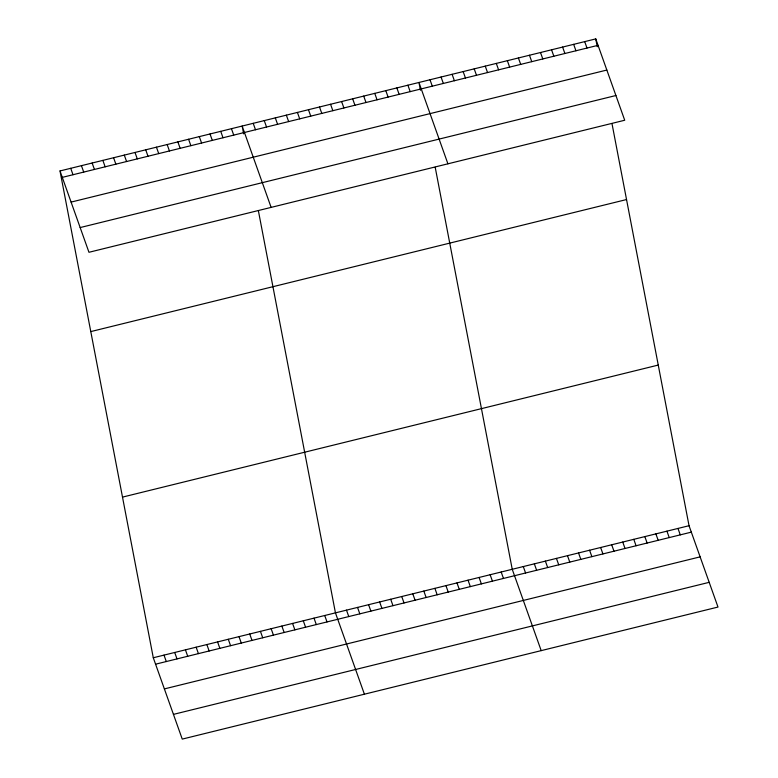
<?xml version="1.0" encoding="UTF-8"?>
<svg xmlns="http://www.w3.org/2000/svg" width="778" height="778" viewBox="0 0 778 778"><rect width="100%" height="100%" fill="white"/><g stroke="black" fill="none" stroke-linecap="round" stroke-linejoin="round"><path stroke-width="1.17" d="M60.003 170.946L595.754 38.9L624.715 120.24L88.964 252.286L60.003 170.946L153.285 657.76L182.246 739.1L717.997 607.054L689.036 525.714L612.004 123.683M62.289 177.374L598.039 45.328M71.09 202.095L606.84 70.049M80.163 227.565L615.913 95.519M90.783 331.593L626.533 199.547M122.496 497.113L658.256 365.067M153.285 657.76L689.036 525.714M155.571 664.188L691.321 532.142M164.372 688.909L700.132 556.863M173.445 714.379L709.196 582.333M584.706 41.623L586.991 48.051M573.658 44.346L575.944 50.774M562.601 47.069L564.896 53.497M551.553 49.792L553.839 56.22M540.506 52.515L542.791 58.943M529.458 55.238L531.744 61.666M518.401 57.961L520.696 64.389M677.988 528.437L680.273 534.865M507.353 60.684L509.639 67.112M666.94 531.16L669.226 537.588M496.306 63.407L498.591 69.835M655.883 533.883L658.178 540.311M485.258 66.14L487.543 72.558M644.836 536.606L647.121 543.034M474.201 68.863L476.496 75.281M633.788 539.329L636.073 545.757M463.153 71.586L465.448 78.004M622.74 542.052L625.026 548.48M452.106 74.309L454.391 80.737M611.683 544.775L613.978 551.203M441.058 77.032L443.343 83.46M600.635 547.508L602.931 553.926M430.001 79.755L432.296 86.183M589.588 550.231L591.873 556.649M447.914 163.808L418.953 82.478L420.451 90.287M578.54 552.954L580.826 559.372M407.905 85.201L410.191 91.629M567.483 555.677L569.778 562.105M396.858 87.924L399.143 94.352M556.435 558.4L558.73 564.828M385.81 90.647L388.096 97.075M545.388 561.123L547.673 567.551M374.753 93.37L377.048 99.798M534.34 563.846L536.625 570.274M363.705 96.093L365.991 102.521M523.293 566.569L525.578 572.997M352.658 98.816L354.943 105.244M541.196 650.632L512.235 569.292L435.203 167.26M341.61 101.539L343.895 107.967M501.188 572.015L503.473 578.443M330.553 104.262L332.848 110.69M490.14 574.738L492.425 581.166M319.505 106.985L321.791 113.413M479.092 577.461L481.378 583.889M308.458 109.708L310.743 116.136M468.035 580.184L470.33 586.612M297.41 112.431L299.695 118.859M456.987 582.907L459.273 589.335M286.353 115.154L288.648 121.582M445.94 585.63L448.225 592.058M275.305 117.877L277.59 124.305M434.892 588.353L437.178 594.781M264.257 120.609L266.543 127.028M423.835 591.076L426.13 597.504M253.21 123.332L255.495 129.751M412.787 593.799L415.073 600.227M271.123 207.386L242.153 126.055L243.65 133.865M401.74 596.522L404.025 602.95M231.445 128.691L233.731 135.119M390.692 599.255L392.978 605.673M220.728 131.336L223.014 137.764M379.635 601.977L381.93 608.396M210.011 133.972L212.297 140.4M368.587 604.7L370.882 611.119M199.294 136.617L201.59 143.045M357.54 607.423L359.825 613.842M188.577 139.252L190.873 145.681M346.492 610.146L348.777 616.575M177.87 141.897L180.156 148.326M364.405 694.2L335.444 612.87L258.403 210.838M167.153 144.543L169.439 150.961M324.727 615.505L327.013 621.933M156.436 147.178L158.722 153.606M314.011 618.15L316.296 624.578M145.719 149.823L148.005 156.252M303.294 620.786L305.579 627.214M135.002 152.459L137.298 158.887M292.577 623.431L294.872 629.859M124.295 155.104L126.581 161.532M281.86 626.076L284.155 632.495M113.578 157.739L115.864 164.168M271.152 628.712L273.438 635.14M102.861 160.385L105.147 166.813M260.436 631.357L262.721 637.785M92.144 163.03L94.43 169.448M249.719 633.992L252.004 640.42M81.427 165.665L83.723 172.094M239.002 636.637L241.297 643.066M70.72 168.311L73.006 174.729M228.285 639.273L230.58 645.701M217.577 641.918L219.863 648.346M206.86 644.563L209.146 650.982M196.144 647.199L198.429 653.627M185.427 649.844L187.722 656.262M174.71 652.479L177.005 658.908M164.002 655.125L166.288 661.553M595.754 38.9L597.251 46.709"/></g></svg>
